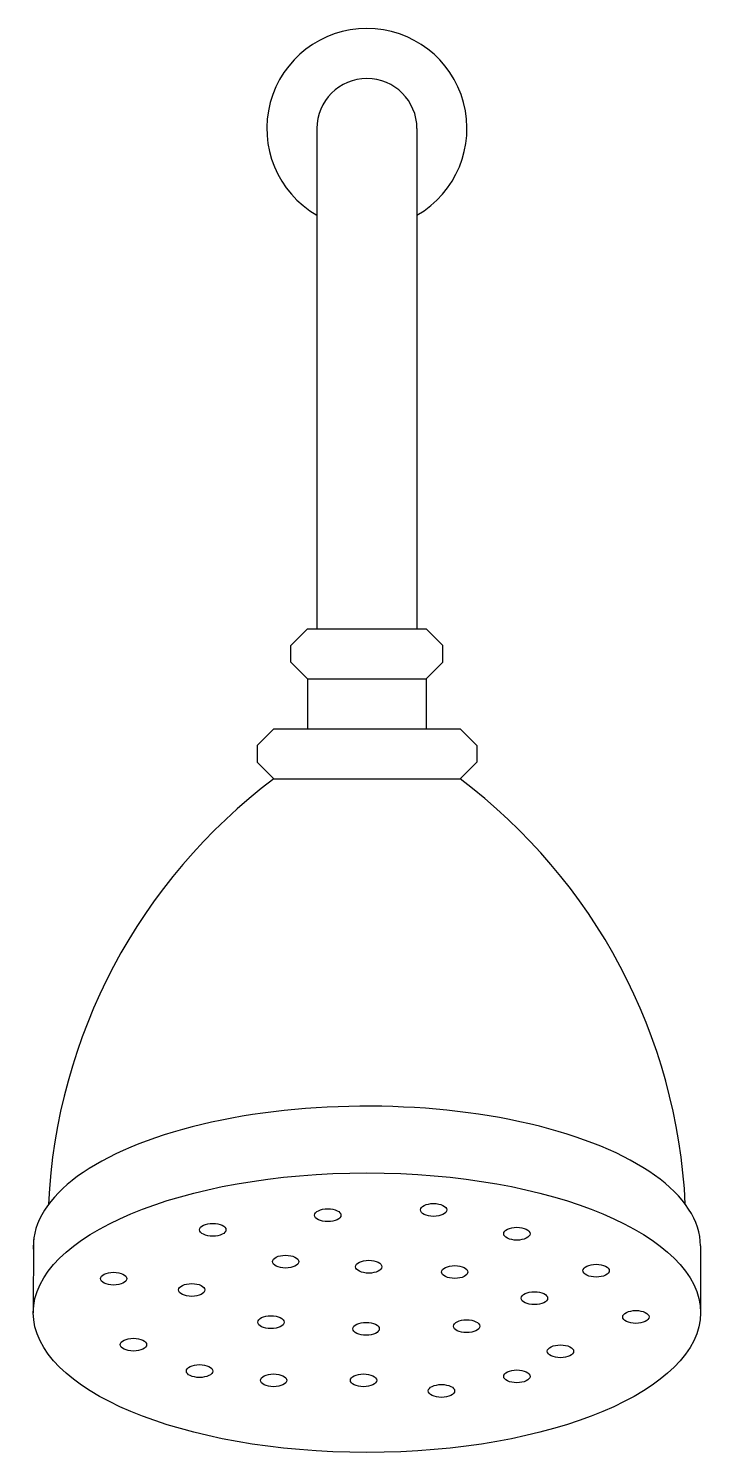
# Model space of a CAD drawing. Header units: millimetres. Extents: x -2993.994 to -2993.843, y 2927.821 to 2928.141.
import ezdxf

# ---------------------------------------------------------------- set-up
doc = ezdxf.new("R2010")
doc.units = ezdxf.units.MM
doc.header["$LTSCALE"] = 10
doc.layers.add('banheiro_acessórios', color=2, linetype='Continuous')

msp = doc.modelspace()

# ---------------------------------------------------------------- linework, layer by layer
at = {"layer": 'banheiro_acessórios'}
for p, q in [((-2993.9183, 2928.12972), (-2993.9183, 2928.12972)), ((-2993.92955, 2928.11847), (-2993.92955, 2928.00597)), ((-2993.90705, 2928.11847), (-2993.90705, 2928.00597)), ((-2993.93538, 2928.00222), (-2993.93163, 2928.00597)), ((-2993.93163, 2928.00597), (-2993.90497, 2928.00597)), ((-2993.90122, 2928.00222), (-2993.90497, 2928.00597)), ((-2993.93538, 2927.99847), (-2993.93538, 2928.00222)), ((-2993.90122, 2927.99847), (-2993.90122, 2928.00222)), ((-2993.93538, 2927.99847), (-2993.93163, 2927.99472)), ((-2993.90497, 2927.99472), (-2993.90122, 2927.99847)), ((-2993.93163, 2927.99472), (-2993.90497, 2927.99472)), ((-2993.93163, 2927.99472), (-2993.93163, 2927.98347)), ((-2993.90497, 2927.99472), (-2993.90497, 2927.98347)), ((-2993.94299, 2927.97972), (-2993.93924, 2927.98347)), ((-2993.93924, 2927.98347), (-2993.89736, 2927.98347)), ((-2993.89736, 2927.98347), (-2993.89361, 2927.97972)), ((-2993.94299, 2927.97972), (-2993.94299, 2927.97597)), ((-2993.89361, 2927.97972), (-2993.89361, 2927.97597)), ((-2993.94299, 2927.97597), (-2993.93924, 2927.97222)), ((-2993.89361, 2927.97597), (-2993.89736, 2927.97222)), ((-2993.93924, 2927.97222), (-2993.89736, 2927.97222)), ((-2993.99322, 2927.86866), (-2993.9933, 2927.85222)), ((-2993.8433, 2927.86722), (-2993.8433, 2927.85222))]:
    msp.add_line(p, q, dxfattribs=at)
for centre, radius, start, end in [((-2993.9183, 2928.11847), 0.0225, 300, 240), ((-2993.9183, 2928.11847), 0.01125, 90, 180), ((-2993.9183, 2928.11847), 0.01125, 0, 90), ((-2993.86301, 2927.87063), 0.12701, 126.8854, 177.3041), ((-2993.97359, 2927.87063), 0.12701, 2.6959, 53.1146)]:
    msp.add_arc(centre, radius, start, end, dxfattribs=at)
msp.add_ellipse((-2993.9183, 2927.86722), major_axis=(-0.075, 0), ratio=0.419164, start_param=3.141593, end_param=6.325094, dxfattribs=at)
msp.add_ellipse((-2993.9183, 2927.85222), major_axis=(-0.075, 0), ratio=0.419164, dxfattribs=at)
at = {"layer": 'banheiro_acessórios', "color": 1}
for centre in [(-2993.90331, 2927.87532), (-2993.92709, 2927.87413), (-2993.95294, 2927.87086), (-2993.88459, 2927.86997), (-2993.93657, 2927.8637), (-2993.91788, 2927.86255), (-2993.97523, 2927.85987), (-2993.89856, 2927.86136), (-2993.86676, 2927.86166), (-2993.95768, 2927.85733), (-2993.88063, 2927.85548), (-2993.93987, 2927.85008), (-2993.89588, 2927.84918), (-2993.85784, 2927.85126), (-2993.91847, 2927.84859), (-2993.97078, 2927.84503), (-2993.87478, 2927.84354), (-2993.95592, 2927.83909), (-2993.93927, 2927.83701), (-2993.91906, 2927.83701), (-2993.88459, 2927.8379), (-2993.90153, 2927.83463)]:
    msp.add_ellipse(centre, major_axis=(-0.00296, 0), ratio=0.487637, dxfattribs=at)

doc.saveas('drawing.dxf')
